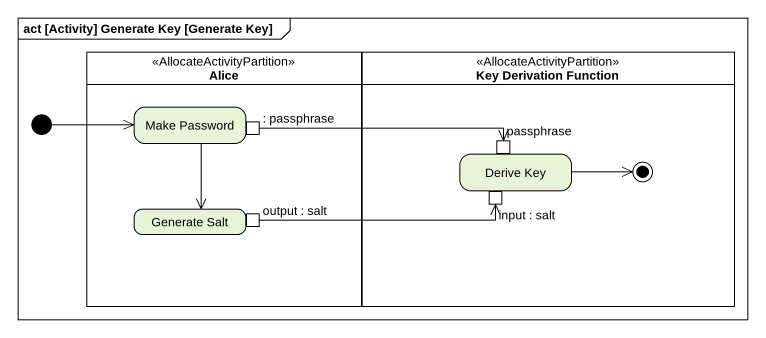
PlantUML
@startuml
mainframe act [Activity] Generate Key [Generate Key]
hide empty description
state Alice <<AllocateActivityPartition>> {
  state "Make Password" as Make_Password {
    state ": passphrase" as passphrase <<outputPin>>
  }
  state "Generate Salt" as Generate_Salt {
    state "output : salt" as output_salt <<outputPin>>
  }
}
state "Key Derivation Function" as Key_Derivation_Function <<AllocateActivityPartition>> {
  state "Derive Key" as Derive_Key {
    state "passphrase" as passphrase_2 <<inputPin>>
    state "input : salt" as input_salt <<inputPin>>
  }
  Derive_Key -right-> [*]
}
state initial1 <<start>>
initial1 -right-> Make_Password
Make_Password --> Generate_Salt
passphrase -right-> passphrase_2
output_salt -right-> input_salt
@enduml
